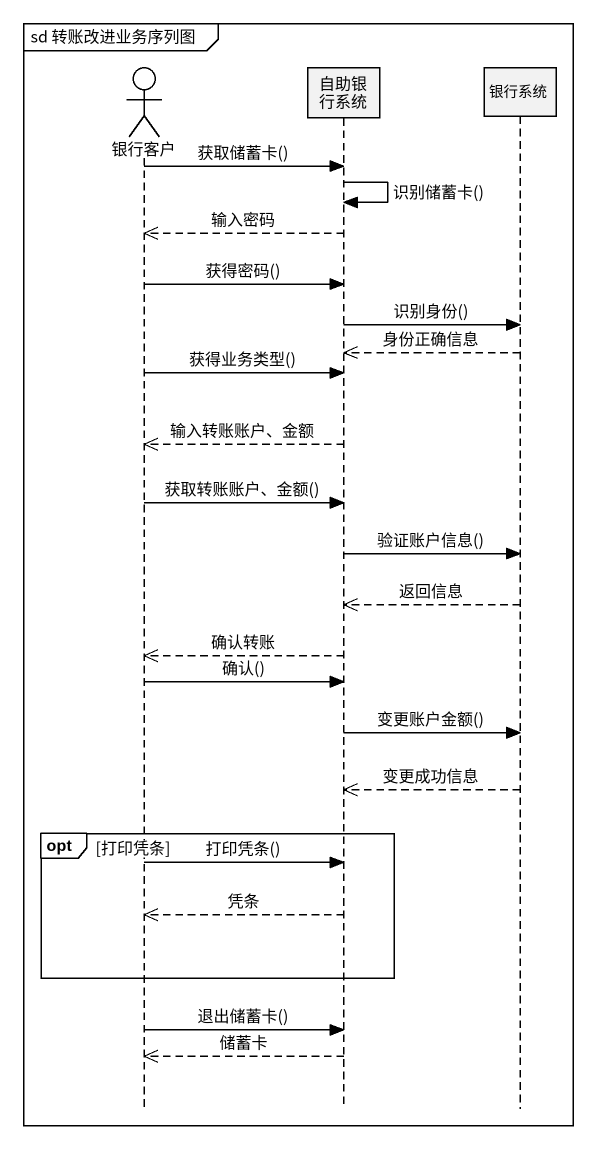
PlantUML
@startuml
mainframe sd 转账改进业务序列图
hide footbox
actor 银行客户
participant 自助银行系统
participant 银行系统

银行客户 -> 自助银行系统 : 获取储蓄卡()
自助银行系统 -> 自助银行系统 : 识别储蓄卡()
自助银行系统 -->> 银行客户 : 输入密码
银行客户 -> 自助银行系统 : 获得密码()
自助银行系统 -> 银行系统 : 识别身份()
银行系统 -->> 自助银行系统 : 身份正确信息
银行客户 -> 自助银行系统 : 获得业务类型()
自助银行系统 -->> 银行客户 : 输入转账账户、金额
银行客户 -> 自助银行系统 : 获取转账账户、金额()
自助银行系统 -> 银行系统 : 验证账户信息()
银行系统 -->> 自助银行系统 : 返回信息
自助银行系统 -->> 银行客户 : 确认转账
银行客户 -> 自助银行系统 : 确认()
自助银行系统 -> 银行系统 : 变更账户金额()
银行系统 -->> 自助银行系统 : 变更成功信息
opt 打印凭条
  银行客户 -> 自助银行系统 : 打印凭条()
  自助银行系统 -->> 银行客户 : 凭条
end
银行客户 -> 自助银行系统 : 退出储蓄卡()
自助银行系统 -->> 银行客户 : 储蓄卡
@enduml
